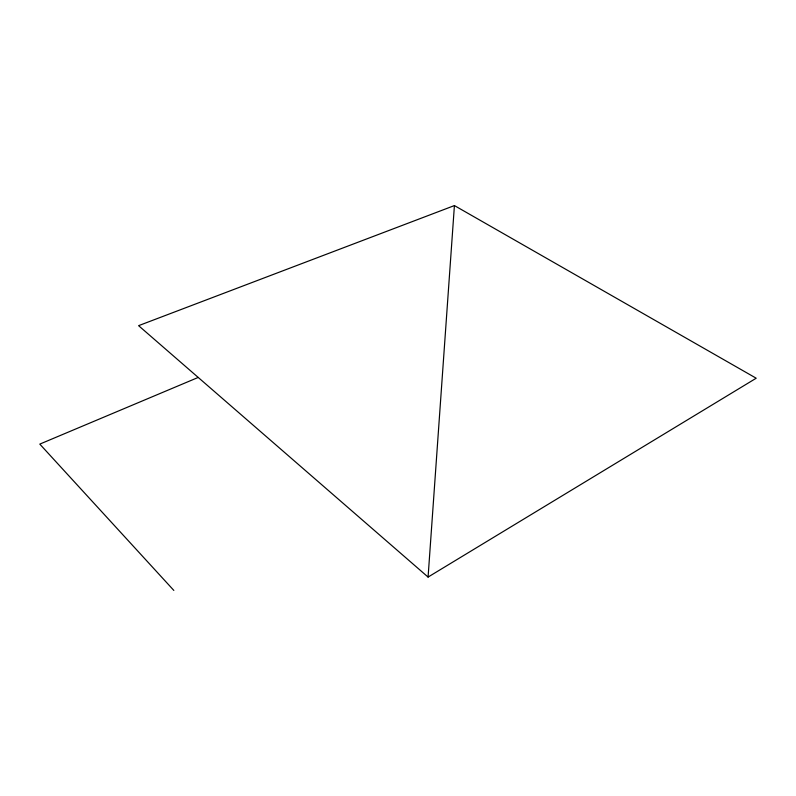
<?xml version="1.0" encoding="UTF-8"?>
<svg xmlns="http://www.w3.org/2000/svg" width="796" height="796" viewBox="0 0 796 796"><rect width="100%" height="100%" fill="white"/><g stroke="black" fill="none" stroke-linecap="round" stroke-linejoin="round"><path stroke-width="1.19" d="M428.079 577.07L454.416 205.577L138.594 325.663L428.079 577.07L756.2 378.219L454.416 205.577M198.214 377.433L39.8 444.108L173.836 590.423"/></g></svg>
